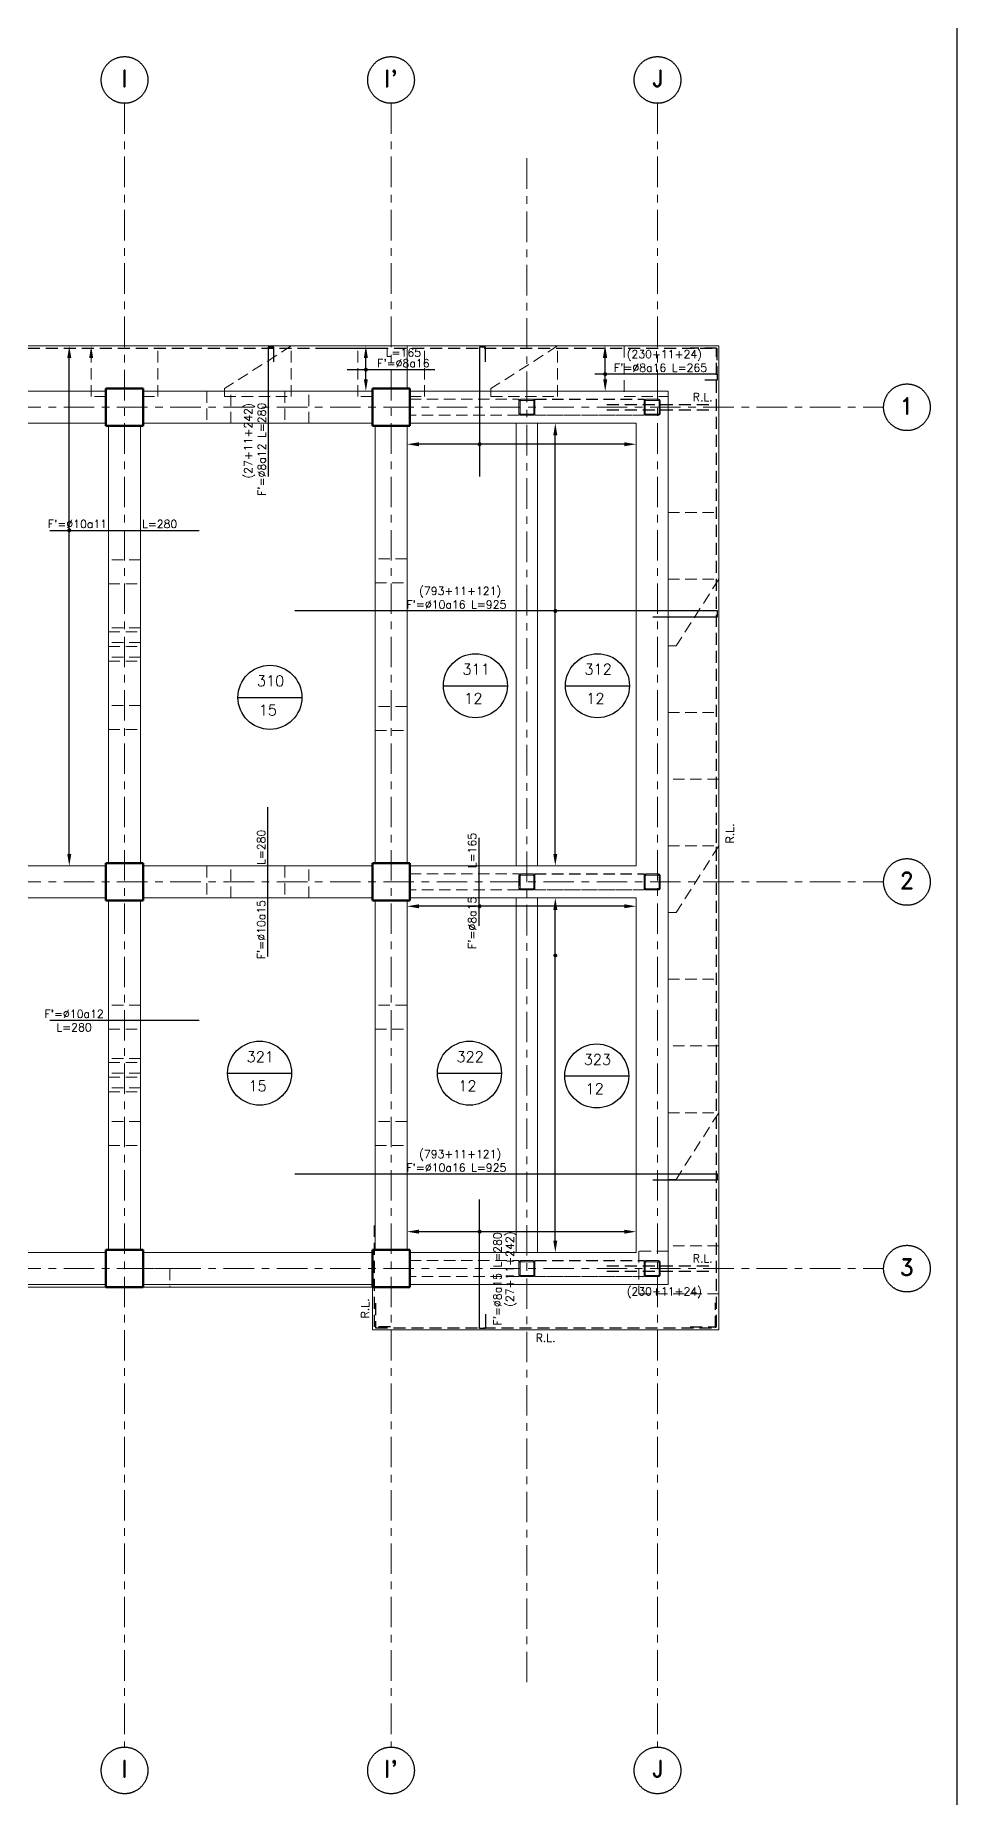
# Model space of a CAD drawing. Extents: x -4 to 6083, y -4 to 8624.
# Drawn here: x 4353 to 6083, y 1664 to 4968 of the extents above; entities that cross this region are included whole.
import ezdxf
from ezdxf.enums import TextEntityAlignment as Align
from ezdxf.xclip import XClip

# ---------------------------------------------------------------- set-up
doc = ezdxf.new("R2010")
doc.units = 0
doc.header["$LTSCALE"] = 45
doc.header["$MEASUREMENT"] = 0
doc.header["$XCLIPFRAME"] = 0
for name, pattern in [('2017_67-102$0$Grid Line', [2.2225, 1.27, -0.3175, 0.3175, -0.3175]), ('2017_67-102$0$RLE-PROYECCION', [0.71438, 0.47625, -0.23813]), ('DASHED', [0.75, 0.5, -0.25])]:
    doc.linetypes.add(name, pattern=pattern)
doc.layers.get('0').update_dxf_attribs({"linetype": 'CONTINUOUS'})
for name, color, linetype, lineweight in [('2017_67-102$0$RLE-EJE', 3, 'CONTINUOUS', 25), ('2017_67-102$0$RLE-EJES', 1, '2017_67-102$0$Grid Line', 9), ('2017_67-102$0$RLE-LOSA', 3, 'CONTINUOUS', 15), ('2017_67-102$0$RLE-PILAR', 3, 'CONTINUOUS', 50), ('2017_67-102$0$RLE-PROYECCION', 2, '2017_67-102$0$RLE-PROYECCION', 15), ('2017_67-102$0$RLE-VIGA', 3, 'CONTINUOUS', 15)]:
    doc.layers.add(name, color=color, linetype=linetype, lineweight=lineweight)
for name, color, linetype in [('fe', 7, 'CONTINUOUS'), ('RLA-FE', 7, 'CONTINUOUS'), ('RLA-FORMATO', 7, 'CONTINUOUS'), ('RLA-LOSAS', 3, 'CONTINUOUS'), ('RLA-TEXTOS-SM', 3, 'CONTINUOUS')]:
    doc.layers.add(name, color=color, linetype=linetype)
doc.styles.add('2017_67-102$0$ROMAND', font='romand', dxfattribs={"height": 31.5})
doc.styles.add('ROMAND', font='romand', dxfattribs={"height": 31.5})
doc.styles.add('ROMANS0', font='romans.shx')

# ---------------------------------------------------------------- blocks, each defined once
blk = doc.blocks.new('2017_67-102$0$RLA-VIGAS-CAJONES - V_M_ 300x300x5-397154-2º')
at = {"layer": '2017_67-102$0$RLE-PROYECCION'}
for p, q in [((2375.5, 424.7), (2580.5, 424.7)), ((2375.5, 395.7), (2580.5, 395.7))]:
    blk.add_line(p, q, dxfattribs=at)
blk = doc.blocks.new('2017_67-102$0$RLA-VIGAS-CAJONES - V_M_ 300x300x5-394662-2º')
at = {"layer": '2017_67-102$0$RLE-PROYECCION'}
for p, q in [((2375.5, -1190.3), (2580.5, -1190.3)), ((2375.5, -1219.3), (2580.5, -1219.3))]:
    blk.add_line(p, q, dxfattribs=at)
blk = doc.blocks.new('2017_67-102$0$RLA-VIGAS-CAJONES - V_M_ 300x300x5-438199-2º')
at = {"layer": '2017_67-102$0$RLE-PROYECCION'}
for p, q in [((2375.3, -465.3), (2580.5, -465.3)), ((2375.3, -494.3), (2580.5, -494.3))]:
    blk.add_line(p, q, dxfattribs=at)
blk = doc.blocks.new('2017_67-102')
at = {"layer": '2017_67-102$0$RLE-EJE'}
for centre in [(4534.97, 4874.08), (5034.97, 4874.08), (5534.97, 4874.08), (6002.98, 4260.35), (6002.98, 3370.35), (6002.98, 2645.33), (4534.97, 1704.58), (5034.97, 1704.58), (5534.97, 1704.58)]:
    blk.add_circle(centre, 43.75, dxfattribs=at)
at = {"layer": '2017_67-102$0$RLE-EJES'}
for p, q in [((4534.97, 4830.33), (4534.97, 1748.33)), ((5034.97, 4830.33), (5034.97, 1748.33)), ((5534.97, 4830.33), (5534.97, 1748.33)), ((5289.97, 4727.35), (5289.97, 1860.35)), ((120.23, 4260.35), (5959.23, 4260.35)), ((120.23, 3370.35), (5959.23, 3370.35)), ((120.23, 2645.33), (5959.23, 2645.33))]:
    blk.add_line(p, q, dxfattribs=at)
at = {"layer": '2017_67-102$0$RLE-LOSA'}
for p, q in [((499.97, 4375.33), (5064.97, 4375.33)), ((5064.97, 4375.33), (5064.97, 4295.33)), ((5064.97, 4375.33), (5649.96, 4375.33)), ((5649.96, 4375.33), (5649.96, 2530.33)), ((5064.97, 3405.35), (5064.97, 3405.33)), ((4499.97, 2610.33), (3569.97, 2610.33)), ((4999.97, 2610.35), (4569.97, 2610.35)), ((4999.97, 2610.33), (4999.97, 2530.33)), ((5649.96, 2530.33), (4999.97, 2530.33))]:
    blk.add_line(p, q, dxfattribs=at)
at = {"layer": '2017_67-102$0$RLE-PILAR'}
for p, q in [((4499.97, 4295.33), (4569.97, 4295.33)), ((4499.97, 4225.33), (4499.97, 4295.33)), ((4569.97, 4295.33), (4569.97, 4225.33)), ((4999.97, 4295.33), (5069.97, 4295.33)), ((4999.97, 4225.33), (4999.97, 4295.33)), ((5069.97, 4295.33), (5069.97, 4225.33)), ((4569.97, 4225.33), (4499.97, 4225.33)), ((5069.97, 4225.33), (4999.97, 4225.33)), ((4499.97, 3405.33), (4569.97, 3405.33)), ((4499.97, 3335.33), (4499.97, 3405.33)), ((4569.97, 3405.33), (4569.97, 3335.33)), ((4999.97, 3405.33), (5069.97, 3405.33)), ((4999.97, 3335.33), (4999.97, 3405.33)), ((5069.97, 3405.33), (5069.97, 3335.33)), ((4569.97, 3335.33), (4499.97, 3335.33)), ((5069.97, 3335.33), (4999.97, 3335.33)), ((4499.97, 2680.33), (4569.97, 2680.33)), ((4499.97, 2610.33), (4499.97, 2680.33)), ((4569.97, 2680.33), (4569.97, 2610.33)), ((4999.97, 2680.33), (5069.97, 2680.33)), ((4999.97, 2610.33), (4999.97, 2680.33)), ((5069.97, 2680.33), (5069.97, 2610.33)), ((4569.97, 2610.33), (4499.97, 2610.33)), ((5069.97, 2610.33), (4999.97, 2610.33))]:
    blk.add_line(p, q, dxfattribs=at)
at = {"layer": '2017_67-102$0$RLE-PROYECCION'}
for p, q in [((4689.13, 4290.35), (4689.13, 4230.35)), ((4734.13, 4230.35), (4734.13, 4290.35)), ((4835.8, 4290.35), (4835.8, 4230.35)), ((4880.8, 4230.35), (4880.8, 4290.35)), ((5069.97, 4275.35), (5274.97, 4275.35)), ((5274.97, 4274.35), (5274.97, 4246.35)), ((5274.97, 4249.35), (5274.97, 4271.35)), ((5274.97, 4271.35), (5274.97, 4249.35)), ((5276.97, 4271.35), (5276.97, 4249.35)), ((5276.97, 4249.35), (5276.97, 4271.35)), ((5278.97, 4275.35), (5300.97, 4275.35)), ((5300.97, 4275.35), (5278.97, 4275.35)), ((5300.97, 4273.35), (5278.97, 4273.35)), ((5278.97, 4273.35), (5300.97, 4273.35)), ((5302.97, 4249.35), (5302.97, 4271.35)), ((5302.97, 4271.35), (5302.97, 4249.35)), ((5304.97, 4275.35), (5509.96, 4275.35)), ((5304.97, 4274.35), (5304.97, 4246.35)), ((5304.97, 4246.35), (5304.97, 4274.35)), ((5304.97, 4246.35), (5304.97, 4274.35)), ((5304.97, 4274.35), (5304.97, 4246.35)), ((5304.97, 4271.35), (5304.97, 4249.35)), ((5304.97, 4249.35), (5304.97, 4271.35)), ((5509.96, 4246.35), (5509.96, 4274.35)), ((5509.96, 4274.35), (5509.96, 4246.35)), ((5509.96, 4274.35), (5509.96, 4246.35)), ((5509.96, 4246.35), (5509.96, 4274.35)), ((5509.96, 4249.35), (5509.96, 4271.35)), ((5509.96, 4271.35), (5509.96, 4249.35)), ((5511.96, 4271.35), (5511.96, 4249.35)), ((5511.96, 4249.35), (5511.96, 4271.35)), ((5513.96, 4275.35), (5535.96, 4275.35)), ((5535.96, 4275.35), (5513.96, 4275.35)), ((5535.96, 4273.35), (5513.96, 4273.35)), ((5513.96, 4273.35), (5535.96, 4273.35)), ((5537.96, 4249.35), (5537.96, 4271.35)), ((5537.96, 4271.35), (5537.96, 4249.35)), ((5539.96, 4271.35), (5539.96, 4249.35)), ((5539.96, 4249.35), (5539.96, 4271.35)), ((5274.97, 4245.35), (5069.97, 4245.35)), ((5278.97, 4247.35), (5300.97, 4247.35)), ((5300.97, 4247.35), (5278.97, 4247.35)), ((5300.97, 4245.35), (5278.97, 4245.35)), ((5278.97, 4245.35), (5300.97, 4245.35)), ((5509.96, 4245.35), (5304.97, 4245.35)), ((5513.96, 4247.35), (5535.96, 4247.35)), ((5535.96, 4247.35), (5513.96, 4247.35)), ((5535.96, 4245.35), (5513.96, 4245.35)), ((5513.96, 4245.35), (5535.96, 4245.35)), ((4564.97, 3974.51), (4504.97, 3974.51)), ((5064.97, 3976.18), (5004.97, 3976.18)), ((4504.97, 3929.51), (4564.97, 3929.51)), ((5004.97, 3931.18), (5064.97, 3931.18)), ((4564.97, 3846.6), (4504.97, 3846.6)), ((4504.97, 3839.1), (4564.97, 3839.1)), ((4564.97, 3819.1), (4504.97, 3819.1)), ((4504.97, 3811.6), (4564.97, 3811.6)), ((4564.97, 3791.6), (4504.97, 3791.6)), ((4504.97, 3784.1), (4564.97, 3784.1)), ((4564.97, 3701.18), (4504.97, 3701.18)), ((5064.97, 3699.51), (5004.97, 3699.51)), ((4504.97, 3656.18), (4564.97, 3656.18)), ((5004.97, 3654.51), (5064.97, 3654.51)), ((4689.13, 3400.35), (4689.13, 3340.35)), ((4734.13, 3340.35), (4734.13, 3400.35)), ((4835.8, 3400.35), (4835.8, 3340.35)), ((4880.8, 3340.35), (4880.8, 3400.35)), ((5069.97, 3385.35), (5275.15, 3385.35)), ((5274.97, 3381.34), (5274.97, 3381.35)), ((5274.97, 3381.35), (5274.97, 3359.35)), ((5274.97, 3359.34), (5274.97, 3381.34)), ((5275.15, 3384.35), (5275.15, 3356.35)), ((5276.97, 3359.35), (5276.97, 3381.35)), ((5276.97, 3381.34), (5276.97, 3359.34)), ((5300.97, 3385.35), (5278.97, 3385.35)), ((5278.97, 3385.34), (5300.97, 3385.34)), ((5278.97, 3383.35), (5300.97, 3383.35)), ((5300.97, 3383.34), (5278.97, 3383.34)), ((5302.97, 3381.35), (5302.97, 3359.35)), ((5302.97, 3359.34), (5302.97, 3381.34)), ((5304.78, 3385.35), (5509.97, 3385.35)), ((5304.78, 3384.35), (5304.78, 3356.35)), ((5304.78, 3356.35), (5304.78, 3384.35)), ((5304.78, 3356.35), (5304.78, 3384.35)), ((5304.78, 3384.35), (5304.78, 3356.35)), ((5304.97, 3381.35), (5304.97, 3381.34)), ((5304.97, 3359.35), (5304.97, 3381.35)), ((5304.97, 3381.34), (5304.97, 3359.34)), ((5509.96, 3381.33), (5509.96, 3381.35)), ((5509.96, 3381.35), (5509.96, 3359.35)), ((5509.96, 3359.33), (5509.96, 3381.33)), ((5509.97, 3356.35), (5509.97, 3384.35)), ((5509.97, 3384.35), (5509.97, 3356.35)), ((5509.97, 3384.35), (5509.97, 3356.35)), ((5509.97, 3356.35), (5509.97, 3384.35)), ((5511.96, 3359.35), (5511.96, 3381.35)), ((5511.96, 3381.33), (5511.96, 3359.33)), ((5535.96, 3385.35), (5513.96, 3385.35)), ((5513.96, 3385.33), (5535.96, 3385.33)), ((5513.96, 3383.35), (5535.96, 3383.35)), ((5535.96, 3383.33), (5513.96, 3383.33)), ((5537.96, 3381.35), (5537.96, 3359.35)), ((5537.96, 3359.33), (5537.96, 3381.33)), ((5539.96, 3381.35), (5539.96, 3381.33)), ((5539.96, 3359.35), (5539.96, 3381.35)), ((5539.96, 3381.33), (5539.96, 3359.33)), ((5275.15, 3355.35), (5069.97, 3355.35)), ((5300.97, 3357.35), (5278.97, 3357.35)), ((5278.97, 3357.34), (5300.97, 3357.34)), ((5278.97, 3355.35), (5300.97, 3355.35)), ((5300.97, 3355.34), (5278.97, 3355.34)), ((5509.97, 3355.35), (5304.78, 3355.35)), ((5535.96, 3357.35), (5513.96, 3357.35)), ((5513.96, 3357.33), (5535.96, 3357.33)), ((5513.96, 3355.35), (5535.96, 3355.35)), ((5535.96, 3355.33), (5513.96, 3355.33)), ((4564.97, 3139.51), (4504.97, 3139.51)), ((5064.97, 3139.51), (5004.97, 3139.51)), ((4504.97, 3094.51), (4564.97, 3094.51)), ((5004.97, 3094.51), (5064.97, 3094.51)), ((4564.97, 3039.09), (4504.97, 3039.09)), ((4504.97, 3031.59), (4564.97, 3031.59)), ((4564.97, 3011.59), (4504.97, 3011.59)), ((4504.97, 3004.09), (4564.97, 3004.09)), ((4564.97, 2984.09), (4504.97, 2984.09)), ((4504.97, 2976.59), (4564.97, 2976.59)), ((4564.97, 2921.17), (4504.97, 2921.17)), ((5064.97, 2921.17), (5004.97, 2921.17)), ((4504.97, 2876.17), (4564.97, 2876.17)), ((5004.97, 2876.17), (5064.97, 2876.17)), ((4569.97, 2610.33), (4569.97, 2645.35)), ((4569.97, 2645.35), (4619.97, 2645.33)), ((4619.97, 2645.33), (4619.97, 2610.33)), ((5069.97, 2660.35), (5274.97, 2660.35)), ((5274.97, 2659.35), (5274.97, 2631.35)), ((5274.97, 2659.35), (5274.97, 2631.35)), ((5274.97, 2634.34), (5274.97, 2656.34)), ((5274.97, 2656.33), (5274.97, 2634.33)), ((5276.97, 2656.34), (5276.97, 2634.34)), ((5276.97, 2634.33), (5276.97, 2656.33)), ((5278.97, 2660.34), (5300.97, 2660.34)), ((5300.97, 2660.33), (5278.97, 2660.33)), ((5300.97, 2658.34), (5278.97, 2658.34)), ((5278.97, 2658.33), (5300.97, 2658.33)), ((5302.97, 2634.34), (5302.97, 2656.34)), ((5302.97, 2656.33), (5302.97, 2634.33)), ((5304.97, 2660.35), (5509.97, 2660.35)), ((5304.97, 2659.35), (5304.97, 2631.35)), ((5304.97, 2631.35), (5304.97, 2659.35)), ((5304.97, 2631.35), (5304.97, 2659.35)), ((5304.97, 2659.35), (5304.97, 2631.35)), ((5304.97, 2656.34), (5304.97, 2634.34)), ((5304.97, 2634.33), (5304.97, 2656.33)), ((5509.96, 2634.33), (5509.96, 2656.33)), ((5509.96, 2656.33), (5509.96, 2634.33)), ((5509.97, 2631.35), (5509.97, 2659.35)), ((5509.97, 2659.35), (5509.97, 2631.35)), ((5509.97, 2659.35), (5509.97, 2631.35)), ((5509.97, 2631.35), (5509.97, 2659.35)), ((5511.96, 2656.33), (5511.96, 2634.33)), ((5511.96, 2634.33), (5511.96, 2656.33)), ((5513.96, 2660.33), (5535.96, 2660.33)), ((5535.96, 2660.33), (5513.96, 2660.33)), ((5535.96, 2658.33), (5513.96, 2658.33)), ((5513.96, 2658.33), (5535.96, 2658.33)), ((5537.96, 2634.33), (5537.96, 2656.33)), ((5537.96, 2656.33), (5537.96, 2634.33)), ((5539.96, 2656.33), (5539.96, 2634.33)), ((5539.96, 2634.33), (5539.96, 2656.33)), ((5274.97, 2630.35), (5069.97, 2630.35)), ((5274.97, 2634.33), (5274.97, 2634.34)), ((5278.97, 2632.34), (5300.97, 2632.34)), ((5300.97, 2632.33), (5278.97, 2632.33)), ((5300.97, 2630.34), (5278.97, 2630.34)), ((5278.97, 2630.33), (5300.97, 2630.33)), ((5304.97, 2634.34), (5304.97, 2634.33)), ((5509.97, 2630.35), (5304.97, 2630.35)), ((5513.96, 2632.33), (5535.96, 2632.33)), ((5535.96, 2632.33), (5513.96, 2632.33)), ((5535.96, 2630.33), (5513.96, 2630.33)), ((5513.96, 2630.33), (5535.96, 2630.33)), ((4569.97, 2610.33), (4619.97, 2610.33))]:
    blk.add_line(p, q, dxfattribs=at)
for points in [[(4499.97, 4280.33), (4472.47, 4280.33), (4472.47, 4375.33)], [(4569.97, 4280.33), (4597.47, 4280.33), (4597.47, 4375.33)], [(4999.97, 4280.33), (4972.47, 4280.33), (4972.47, 4375.33)], [(5069.97, 4280.33), (5097.47, 4280.33), (5097.47, 4375.33)], [(5472.47, 4375.33), (5472.51, 4280.33), (5554.97, 4280.33), (5554.96, 4062.83), (5649.96, 4062.83)], [(5649.98, 2687.83), (5554.96, 2687.83), (5554.93, 2678.35), (5499.97, 2678.35)], [(5499.97, 2678.35), (5499.97, 2598.35), (5649.98, 2598.35)]]:
    blk.add_lwpolyline(points, dxfattribs=at)
for points in [[(4722.49, 4295.26), (4722.49, 4280.29), (4847.49, 4280.29), (4847.49, 4375.26)], [(5222.49, 4295.3), (5222.49, 4280.33), (5347.49, 4280.33), (5347.49, 4375.3)], [(5554.96, 3937.83), (5649.96, 3937.83), (5569.97, 3812.82), (5554.97, 3812.82)], [(5554.97, 3687.82), (5649.97, 3687.82), (5649.97, 3562.83), (5554.97, 3562.83)], [(5554.96, 3437.81), (5649.96, 3437.81), (5569.97, 3312.8), (5554.97, 3312.8)], [(5554.96, 3187.82), (5649.98, 3187.82), (5649.98, 3062.83), (5554.96, 3062.83)], [(5554.96, 2937.79), (5649.96, 2937.79), (5569.97, 2812.79), (5554.97, 2812.79)]]:
    blk.add_lwpolyline(points, close=True, dxfattribs=at)
at = {"layer": '2017_67-102$0$RLE-PROYECCION', "flags": 128}
for points in [[(5274.97, 4275.35), (5274.97, 4275.33), (5274.97, 4275.27), (5274.97, 4275.18), (5274.97, 4275.05), (5274.97, 4274.9), (5274.97, 4274.73), (5274.97, 4274.54), (5274.97, 4274.35)], [(5304.97, 4275.35), (5304.97, 4275.33), (5304.97, 4275.27), (5304.97, 4275.18), (5304.97, 4275.05), (5304.97, 4274.9), (5304.97, 4274.73), (5304.97, 4274.54), (5304.97, 4274.35)], [(5304.97, 4274.35), (5304.97, 4274.54), (5304.97, 4274.73), (5304.97, 4274.9), (5304.97, 4275.05), (5304.97, 4275.18), (5304.97, 4275.27), (5304.97, 4275.33), (5304.97, 4275.35)], [(5304.97, 4274.85), (5304.97, 4274.84), (5304.97, 4274.81), (5304.97, 4274.76), (5304.97, 4274.7), (5304.97, 4274.62), (5304.97, 4274.54), (5304.97, 4274.44), (5304.97, 4274.35)], [(5304.97, 4274.35), (5304.97, 4274.44), (5304.97, 4274.54), (5304.97, 4274.62), (5304.97, 4274.7), (5304.97, 4274.76), (5304.97, 4274.81), (5304.97, 4274.84), (5304.97, 4274.85)], [(5509.96, 4274.35), (5509.96, 4274.54), (5509.96, 4274.73), (5509.96, 4274.9), (5509.96, 4275.05), (5509.96, 4275.18), (5509.96, 4275.27), (5509.96, 4275.33), (5509.96, 4275.35)], [(5509.96, 4275.35), (5509.96, 4275.33), (5509.96, 4275.27), (5509.96, 4275.18), (5509.96, 4275.05), (5509.96, 4274.9), (5509.96, 4274.73), (5509.96, 4274.54), (5509.96, 4274.35)], [(5509.96, 4274.35), (5509.96, 4274.44), (5509.96, 4274.54), (5509.96, 4274.62), (5509.96, 4274.7), (5509.96, 4274.76), (5509.96, 4274.81), (5509.96, 4274.84), (5509.96, 4274.85)], [(5509.96, 4274.85), (5509.96, 4274.84), (5509.96, 4274.81), (5509.96, 4274.76), (5509.96, 4274.7), (5509.96, 4274.62), (5509.96, 4274.54), (5509.96, 4274.44), (5509.96, 4274.35)], [(5274.97, 4246.35), (5274.97, 4246.15), (5274.97, 4245.96), (5274.97, 4245.79), (5274.97, 4245.64), (5274.97, 4245.51), (5274.97, 4245.42), (5274.97, 4245.37), (5274.97, 4245.35)], [(5304.97, 4246.35), (5304.97, 4246.15), (5304.97, 4245.96), (5304.97, 4245.79), (5304.97, 4245.64), (5304.97, 4245.51), (5304.97, 4245.42), (5304.97, 4245.37), (5304.97, 4245.35)], [(5304.97, 4245.35), (5304.97, 4245.37), (5304.97, 4245.42), (5304.97, 4245.51), (5304.97, 4245.64), (5304.97, 4245.79), (5304.97, 4245.96), (5304.97, 4246.15), (5304.97, 4246.35)], [(5304.97, 4245.85), (5304.97, 4245.86), (5304.97, 4245.88), (5304.97, 4245.93), (5304.97, 4245.99), (5304.97, 4246.07), (5304.97, 4246.15), (5304.97, 4246.25), (5304.97, 4246.35)], [(5304.97, 4246.35), (5304.97, 4246.25), (5304.97, 4246.15), (5304.97, 4246.07), (5304.97, 4245.99), (5304.97, 4245.93), (5304.97, 4245.88), (5304.97, 4245.86), (5304.97, 4245.85)], [(5509.96, 4245.35), (5509.96, 4245.37), (5509.96, 4245.42), (5509.96, 4245.51), (5509.96, 4245.64), (5509.96, 4245.79), (5509.96, 4245.96), (5509.96, 4246.15), (5509.96, 4246.35)], [(5509.96, 4246.35), (5509.96, 4246.15), (5509.96, 4245.96), (5509.96, 4245.79), (5509.96, 4245.64), (5509.96, 4245.51), (5509.96, 4245.42), (5509.96, 4245.37), (5509.96, 4245.35)], [(5509.96, 4246.35), (5509.96, 4246.25), (5509.96, 4246.15), (5509.96, 4246.07), (5509.96, 4245.99), (5509.96, 4245.93), (5509.96, 4245.88), (5509.96, 4245.86), (5509.96, 4245.85)], [(5509.96, 4245.85), (5509.96, 4245.86), (5509.96, 4245.88), (5509.96, 4245.93), (5509.96, 4245.99), (5509.96, 4246.07), (5509.96, 4246.15), (5509.96, 4246.25), (5509.96, 4246.35)], [(5275.15, 3385.35), (5275.15, 3385.33), (5275.15, 3385.27), (5275.15, 3385.18), (5275.15, 3385.05), (5275.15, 3384.9), (5275.15, 3384.73), (5275.15, 3384.54), (5275.15, 3384.35)], [(5304.78, 3385.35), (5304.78, 3385.33), (5304.78, 3385.27), (5304.78, 3385.18), (5304.78, 3385.05), (5304.78, 3384.9), (5304.78, 3384.73), (5304.78, 3384.54), (5304.78, 3384.35)], [(5304.78, 3384.35), (5304.78, 3384.54), (5304.78, 3384.73), (5304.78, 3384.9), (5304.78, 3385.05), (5304.78, 3385.18), (5304.78, 3385.27), (5304.78, 3385.33), (5304.78, 3385.35)], [(5304.78, 3384.85), (5304.78, 3384.84), (5304.78, 3384.81), (5304.78, 3384.76), (5304.78, 3384.7), (5304.78, 3384.62), (5304.78, 3384.54), (5304.78, 3384.44), (5304.78, 3384.35)], [(5304.78, 3384.35), (5304.78, 3384.44), (5304.78, 3384.54), (5304.78, 3384.62), (5304.78, 3384.7), (5304.78, 3384.76), (5304.78, 3384.81), (5304.78, 3384.84), (5304.78, 3384.85)], [(5509.97, 3384.35), (5509.97, 3384.54), (5509.97, 3384.73), (5509.97, 3384.9), (5509.97, 3385.05), (5509.97, 3385.18), (5509.97, 3385.27), (5509.97, 3385.33), (5509.97, 3385.35)], [(5509.97, 3385.35), (5509.97, 3385.33), (5509.97, 3385.27), (5509.97, 3385.18), (5509.97, 3385.05), (5509.97, 3384.9), (5509.97, 3384.73), (5509.97, 3384.54), (5509.97, 3384.35)], [(5509.97, 3384.35), (5509.97, 3384.44), (5509.97, 3384.54), (5509.97, 3384.62), (5509.97, 3384.7), (5509.97, 3384.76), (5509.97, 3384.81), (5509.97, 3384.84), (5509.97, 3384.85)], [(5509.97, 3384.85), (5509.97, 3384.84), (5509.97, 3384.81), (5509.97, 3384.76), (5509.97, 3384.7), (5509.97, 3384.62), (5509.97, 3384.54), (5509.97, 3384.44), (5509.97, 3384.35)], [(5275.15, 3356.35), (5275.15, 3356.15), (5275.15, 3355.96), (5275.15, 3355.79), (5275.15, 3355.64), (5275.15, 3355.51), (5275.15, 3355.42), (5275.15, 3355.37), (5275.15, 3355.35)], [(5304.78, 3356.35), (5304.78, 3356.15), (5304.78, 3355.96), (5304.78, 3355.79), (5304.78, 3355.64), (5304.78, 3355.51), (5304.78, 3355.42), (5304.78, 3355.37), (5304.78, 3355.35)], [(5304.78, 3355.35), (5304.78, 3355.37), (5304.78, 3355.42), (5304.78, 3355.51), (5304.78, 3355.64), (5304.78, 3355.79), (5304.78, 3355.96), (5304.78, 3356.15), (5304.78, 3356.35)], [(5304.78, 3355.85), (5304.78, 3355.86), (5304.78, 3355.88), (5304.78, 3355.93), (5304.78, 3355.99), (5304.78, 3356.07), (5304.78, 3356.15), (5304.78, 3356.25), (5304.78, 3356.35)], [(5304.78, 3356.35), (5304.78, 3356.25), (5304.78, 3356.15), (5304.78, 3356.07), (5304.78, 3355.99), (5304.78, 3355.93), (5304.78, 3355.88), (5304.78, 3355.86), (5304.78, 3355.85)], [(5509.97, 3355.35), (5509.97, 3355.37), (5509.97, 3355.42), (5509.97, 3355.51), (5509.97, 3355.64), (5509.97, 3355.79), (5509.97, 3355.96), (5509.97, 3356.15), (5509.97, 3356.35)], [(5509.97, 3356.35), (5509.97, 3356.15), (5509.97, 3355.96), (5509.97, 3355.79), (5509.97, 3355.64), (5509.97, 3355.51), (5509.97, 3355.42), (5509.97, 3355.37), (5509.97, 3355.35)], [(5509.97, 3356.35), (5509.97, 3356.25), (5509.97, 3356.15), (5509.97, 3356.07), (5509.97, 3355.99), (5509.97, 3355.93), (5509.97, 3355.88), (5509.97, 3355.86), (5509.97, 3355.85)], [(5509.97, 3355.85), (5509.97, 3355.86), (5509.97, 3355.88), (5509.97, 3355.93), (5509.97, 3355.99), (5509.97, 3356.07), (5509.97, 3356.15), (5509.97, 3356.25), (5509.97, 3356.35)], [(5274.97, 2660.35), (5274.97, 2660.33), (5274.97, 2660.27), (5274.97, 2660.18), (5274.97, 2660.05), (5274.97, 2659.9), (5274.97, 2659.73), (5274.97, 2659.54), (5274.97, 2659.35)], [(5304.97, 2660.35), (5304.97, 2660.33), (5304.97, 2660.27), (5304.97, 2660.18), (5304.97, 2660.05), (5304.97, 2659.9), (5304.97, 2659.73), (5304.97, 2659.54), (5304.97, 2659.35)], [(5304.97, 2659.35), (5304.97, 2659.54), (5304.97, 2659.73), (5304.97, 2659.9), (5304.97, 2660.05), (5304.97, 2660.18), (5304.97, 2660.27), (5304.97, 2660.33), (5304.97, 2660.35)], [(5304.97, 2659.85), (5304.97, 2659.84), (5304.97, 2659.81), (5304.97, 2659.76), (5304.97, 2659.7), (5304.97, 2659.62), (5304.97, 2659.54), (5304.97, 2659.44), (5304.97, 2659.35)], [(5304.97, 2659.35), (5304.97, 2659.44), (5304.97, 2659.54), (5304.97, 2659.62), (5304.97, 2659.7), (5304.97, 2659.76), (5304.97, 2659.81), (5304.97, 2659.84), (5304.97, 2659.85)], [(5509.97, 2659.35), (5509.97, 2659.54), (5509.97, 2659.73), (5509.97, 2659.9), (5509.97, 2660.05), (5509.97, 2660.18), (5509.97, 2660.27), (5509.97, 2660.33), (5509.97, 2660.35)], [(5509.97, 2660.35), (5509.97, 2660.33), (5509.97, 2660.27), (5509.97, 2660.18), (5509.97, 2660.05), (5509.97, 2659.9), (5509.97, 2659.73), (5509.97, 2659.54), (5509.97, 2659.35)], [(5509.97, 2659.35), (5509.97, 2659.44), (5509.97, 2659.54), (5509.97, 2659.62), (5509.97, 2659.7), (5509.97, 2659.76), (5509.97, 2659.81), (5509.97, 2659.84), (5509.97, 2659.85)], [(5509.97, 2659.85), (5509.97, 2659.84), (5509.97, 2659.81), (5509.97, 2659.76), (5509.97, 2659.7), (5509.97, 2659.62), (5509.97, 2659.54), (5509.97, 2659.44), (5509.97, 2659.35)], [(5274.97, 2631.35), (5274.97, 2631.15), (5274.97, 2630.96), (5274.97, 2630.79), (5274.97, 2630.64), (5274.97, 2630.51), (5274.97, 2630.42), (5274.97, 2630.37), (5274.97, 2630.35)], [(5304.97, 2631.35), (5304.97, 2631.15), (5304.97, 2630.96), (5304.97, 2630.79), (5304.97, 2630.64), (5304.97, 2630.51), (5304.97, 2630.42), (5304.97, 2630.37), (5304.97, 2630.35)], [(5304.97, 2630.35), (5304.97, 2630.37), (5304.97, 2630.42), (5304.97, 2630.51), (5304.97, 2630.64), (5304.97, 2630.79), (5304.97, 2630.96), (5304.97, 2631.15), (5304.97, 2631.35)], [(5304.97, 2630.85), (5304.97, 2630.86), (5304.97, 2630.88), (5304.97, 2630.93), (5304.97, 2630.99), (5304.97, 2631.07), (5304.97, 2631.15), (5304.97, 2631.25), (5304.97, 2631.35)], [(5304.97, 2631.35), (5304.97, 2631.25), (5304.97, 2631.15), (5304.97, 2631.07), (5304.97, 2630.99), (5304.97, 2630.93), (5304.97, 2630.88), (5304.97, 2630.86), (5304.97, 2630.85)], [(5509.97, 2630.35), (5509.97, 2630.37), (5509.97, 2630.42), (5509.97, 2630.51), (5509.97, 2630.64), (5509.97, 2630.79), (5509.97, 2630.96), (5509.97, 2631.15), (5509.97, 2631.35)], [(5509.97, 2631.35), (5509.97, 2631.15), (5509.97, 2630.96), (5509.97, 2630.79), (5509.97, 2630.64), (5509.97, 2630.51), (5509.97, 2630.42), (5509.97, 2630.37), (5509.97, 2630.35)], [(5509.97, 2631.35), (5509.97, 2631.25), (5509.97, 2631.15), (5509.97, 2631.07), (5509.97, 2630.99), (5509.97, 2630.93), (5509.97, 2630.88), (5509.97, 2630.86), (5509.97, 2630.85)], [(5509.97, 2630.85), (5509.97, 2630.86), (5509.97, 2630.88), (5509.97, 2630.93), (5509.97, 2630.99), (5509.97, 2631.07), (5509.97, 2631.15), (5509.97, 2631.25), (5509.97, 2631.35)]]:
    blk.add_lwpolyline(points, dxfattribs=at)
at = {"layer": '2017_67-102$0$RLE-PROYECCION'}
for centre, radius, start, end in [((5278.97, 4271.35), 4, 90, 180), ((5278.97, 4271.35), 4, 90, 180), ((5278.97, 4271.35), 2, 90, 180), ((5278.97, 4271.35), 2, 90, 180), ((5300.97, 4271.35), 4, 0, 90), ((5300.97, 4271.35), 4, 0, 90), ((5300.97, 4271.35), 2, 0, 90), ((5300.97, 4271.35), 2, 0, 90), ((5513.96, 4271.35), 4, 90, 180), ((5513.96, 4271.35), 4, 90, 180), ((5513.96, 4271.35), 2, 90, 180), ((5513.96, 4271.35), 2, 90, 180), ((5535.96, 4271.35), 4, 0, 90), ((5535.96, 4271.35), 4, 0, 90), ((5535.96, 4271.35), 2, 0, 90), ((5535.96, 4271.35), 2, 0, 90), ((5278.97, 4249.35), 4, 180, 270), ((5278.97, 4249.35), 4, 180, 270), ((5278.97, 4249.35), 2, 180, 270), ((5278.97, 4249.35), 2, 180, 270), ((5300.97, 4249.35), 4, 270, 0), ((5300.97, 4249.35), 2, 270, 0), ((5300.97, 4249.35), 4, 270, 0), ((5300.97, 4249.35), 2, 270, 0), ((5513.96, 4249.35), 4, 180, 270), ((5513.96, 4249.35), 4, 180, 270), ((5513.96, 4249.35), 2, 180, 270), ((5513.96, 4249.35), 2, 180, 270), ((5535.96, 4249.35), 4, 270, 0), ((5535.96, 4249.35), 2, 270, 0), ((5535.96, 4249.35), 4, 270, 0), ((5535.96, 4249.35), 2, 270, 0), ((5278.97, 3381.35), 4, 90.00049, 180.00049), ((5278.97, 3381.34), 4, 90.00049, 180.00049), ((5278.97, 3381.35), 2, 90.00049, 180.00049), ((5278.97, 3381.34), 2, 90.00049, 180.00049), ((5300.97, 3381.35), 4, 0.00049, 90.00049), ((5300.97, 3381.34), 4, 0.00049, 90.00049), ((5300.97, 3381.35), 2, 0.00049, 90.00049), ((5300.97, 3381.34), 2, 0.00049, 90.00049), ((5513.96, 3381.35), 4, 90, 180), ((5513.96, 3381.33), 4, 90, 180), ((5513.96, 3381.35), 2, 90, 180), ((5513.96, 3381.33), 2, 90, 180), ((5535.96, 3381.35), 4, 360, 90), ((5535.96, 3381.33), 4, 360, 90), ((5535.96, 3381.35), 2, 360, 90), ((5535.96, 3381.33), 2, 360, 90), ((5278.97, 3359.35), 4, 180.00049, 270.00049), ((5278.97, 3359.34), 4, 180.00049, 270.00049), ((5278.97, 3359.35), 2, 180.00049, 270.00049), ((5278.97, 3359.34), 2, 180.00049, 270.00049), ((5300.97, 3359.35), 4, 270.00049, 0.00049), ((5300.97, 3359.35), 2, 270.00049, 0.00049), ((5300.97, 3359.34), 4, 270.00049, 0.00049), ((5300.97, 3359.34), 2, 270.00049, 0.00049), ((5513.96, 3359.35), 4, 180, 270), ((5513.96, 3359.33), 4, 180, 270), ((5513.96, 3359.35), 2, 180, 270), ((5513.96, 3359.33), 2, 180, 270), ((5535.96, 3359.35), 4, 270, 0), ((5535.96, 3359.35), 2, 270, 0), ((5535.96, 3359.33), 4, 270, 0), ((5535.96, 3359.33), 2, 270, 0), ((5278.97, 2656.34), 4, 89.99903, 179.99903), ((5278.97, 2656.33), 4, 89.99903, 179.99903), ((5278.97, 2656.34), 2, 89.99903, 179.99903), ((5278.97, 2656.33), 2, 89.99903, 179.99903), ((5300.97, 2656.34), 4, 359.99903, 89.99903), ((5300.97, 2656.33), 4, 359.99903, 89.99903), ((5300.97, 2656.34), 2, 359.99903, 89.99903), ((5300.97, 2656.33), 2, 359.99903, 89.99903), ((5513.96, 2656.33), 4, 90, 180), ((5513.96, 2656.33), 4, 90, 180), ((5513.96, 2656.33), 2, 90, 180), ((5513.96, 2656.33), 2, 90, 180), ((5535.96, 2656.33), 4, 0, 90), ((5535.96, 2656.33), 4, 0, 90), ((5535.96, 2656.33), 2, 0, 90), ((5535.96, 2656.33), 2, 0, 90), ((5278.97, 2634.34), 4, 179.99903, 269.99903), ((5278.97, 2634.33), 4, 179.99903, 269.99903), ((5278.97, 2634.34), 2, 179.99903, 269.99903), ((5278.97, 2634.33), 2, 179.99903, 269.99903), ((5300.97, 2634.34), 4, 269.99903, 359.99903), ((5300.97, 2634.34), 2, 269.99903, 359.99903), ((5300.97, 2634.33), 4, 269.99903, 359.99903), ((5300.97, 2634.33), 2, 269.99903, 359.99903), ((5513.96, 2634.33), 4, 180, 270), ((5513.96, 2634.33), 4, 180, 270), ((5513.96, 2634.33), 2, 180, 270), ((5513.96, 2634.33), 2, 180, 270), ((5535.96, 2634.33), 4, 270, 0), ((5535.96, 2634.33), 2, 270, 0), ((5535.96, 2634.33), 4, 270, 0), ((5535.96, 2634.33), 2, 270, 0)]:
    blk.add_arc(centre, radius, start, end, dxfattribs=at)
at = {"layer": '2017_67-102$0$RLE-VIGA'}
for p, q in [((3569.97, 4290.35), (4499.97, 4290.35)), ((4569.97, 4290.35), (4999.97, 4290.35)), ((5069.97, 4290.35), (5494.96, 4290.35)), ((5494.96, 4290.35), (5554.96, 4290.35)), ((5554.96, 4290.35), (5554.96, 2615.33)), ((4064.97, 4230.35), (4499.97, 4230.35)), ((4569.97, 4230.35), (4999.97, 4230.35)), ((5069.97, 4230.35), (5494.96, 4230.35)), ((5269.97, 4230.35), (5269.97, 3400.35)), ((5309.97, 4230.35), (5309.97, 3400.35)), ((5494.96, 4230.35), (5494.96, 3400.34)), ((4504.97, 4225.33), (4504.97, 3405.35)), ((4564.97, 4225.33), (4564.97, 3405.35)), ((5004.97, 4225.33), (5004.97, 3405.35)), ((5064.97, 4225.33), (5064.97, 3405.35)), ((4564.97, 3405.35), (4504.97, 3405.35)), ((5064.97, 3405.35), (5004.97, 3405.35)), ((4064.97, 3400.35), (4499.97, 3400.35)), ((4569.97, 3400.35), (4999.97, 3400.35)), ((5069.97, 3400.35), (5309.97, 3400.35)), ((5309.97, 3400.34), (5494.96, 3400.34)), ((4064.97, 3340.35), (4499.97, 3340.35)), ((4569.97, 3340.35), (4999.97, 3340.35)), ((5069.97, 3340.35), (5309.97, 3340.35)), ((5269.97, 3340.35), (5269.97, 2675.34)), ((5309.97, 3340.34), (5494.96, 3340.34)), ((5309.97, 3340.34), (5309.97, 2675.34)), ((5494.96, 3340.34), (5494.96, 2675.33)), ((4504.97, 3335.33), (4504.97, 2680.33)), ((4564.97, 3335.33), (4564.97, 2680.33)), ((5004.97, 3335.33), (5004.97, 2680.33)), ((5064.97, 3335.33), (5064.97, 2680.33)), ((4064.97, 2675.35), (4499.97, 2675.35)), ((4569.97, 2675.35), (4619.97, 2675.35)), ((4619.97, 2675.35), (4999.97, 2675.35)), ((5069.97, 2675.34), (5494.96, 2675.33)), ((3569.97, 2615.35), (4499.97, 2615.35)), ((4569.97, 2615.35), (4619.97, 2615.35)), ((4619.97, 2615.35), (4999.97, 2615.35)), ((5069.97, 2615.34), (5494.96, 2615.33)), ((5554.96, 2615.33), (5494.96, 2615.33))]:
    blk.add_line(p, q, dxfattribs=at)
at = {"layer": '2017_67-102$0$RLE-PROYECCION'}
for name in ['2017_67-102$0$RLA-VIGAS-CAJONES - V_M_ 300x300x5-397154-2º', '2017_67-102$0$RLA-VIGAS-CAJONES - V_M_ 300x300x5-438199-2º', '2017_67-102$0$RLA-VIGAS-CAJONES - V_M_ 300x300x5-394662-2º']:
    blk.add_blockref(name, (2929.49, 3850.15), dxfattribs=at)
at = {"layer": '2017_67-102$0$RLE-EJE', "color": 5, "char_height": 31.25, "width": 1, "attachment_point": 2, "line_spacing_factor": 0.941778, "style": '2017_67-102$0$ROMAND'}
for s, insert in [('I', (4534.98, 4892.4)), ("I'", (5034.98, 4892.4)), ('J', (5534.98, 4892.4)), ('1', (6002.79, 4278.48)), ('2', (6002.79, 3388.48)), ('3', (6002.79, 2663.46)), ('I', (4534.98, 1722.9)), ("I'", (5034.98, 1722.9)), ('J', (5534.98, 1722.9))]:
    blk.add_mtext(s, dxfattribs=dict(at, insert=insert))

msp = doc.modelspace()

# ---------------------------------------------------------------- linework, layer by layer
at = {"layer": 'fe', "color": 4, "linetype": 'DASHED'}
for points in [[(4001.98, 4381.59), (5001.98, 4381.59)], [(4891.98, 4381.59), (5631.98, 4381.59), (5631.98, 4331.59)], [(5631.97, 3386.59), (5631.97, 4381.59), (5581.97, 4381.59)], [(5425.97, 4275.6), (5625.97, 4275.6)], [(5425.97, 4265.6), (5625.97, 4265.6)], [(5581.97, 2546.59), (5631.97, 2546.59), (5631.97, 3496.59)], [(5019.98, 2546.59), (4989.98, 2546.59), (4989.98, 2736.59)], [(5425.97, 2660.59), (5625.97, 2660.59)], [(5425.97, 2650.59), (5625.97, 2650.59)], [(4991.98, 2590.59), (4991.98, 2544.59), (5629.98, 2544.59), (5629.98, 2591.59)]]:
    msp.add_lwpolyline(points, dxfattribs=at)
at = {"layer": 'fe', "color": 1}
for points in [[(4417.27, 3433.1), (4417.27, 4363.09)], [(4973.76, 4323.1), (4973.76, 4363.09)], [(5422.87, 4323.1), (5422.87, 4363.09)], [(5458.47, 4201.26), (5073.48, 4201.26)], [(5329.22, 3433.1), (5329.22, 4218.1)], [(5458.47, 3335.06), (5073.48, 3335.06)], [(5329.21, 2708.09), (5329.22, 3328.1)], [(5458.47, 2724.92), (5073.48, 2724.92)]]:
    msp.add_lwpolyline(points, dxfattribs=at)
at = {"layer": 'fe', "const_width": 3.75}
for points in [[(4971.89, 4341.14, 1), (4975.64, 4341.14, 1)], [(5420.99, 4332.77, 1), (5424.74, 4332.77, 1)], [(5185.25, 4201.26, 1), (5189, 4201.26, 1)], [(4417.27, 4041.69, 1), (4417.27, 4037.94, 1)], [(5327.35, 3888.74, 1), (5331.1, 3888.74, 1)], [(5185.25, 3335.06, 1), (5189, 3335.06, 1)], [(5327.35, 3242.77, 1), (5331.1, 3242.77, 1)], [(5185.25, 2724.92, -1), (5189, 2724.92, -1)]]:
    msp.add_lwpolyline(points, format="xyb", close=True, dxfattribs=at)
at = {"layer": 'fe', "color": 2}
for points in [[(4413.52, 4363.09), (4417.27, 4385.59), (4421.02, 4363.09)], [(4454.57, 4363.09), (4458.32, 4385.59), (4462.07, 4363.09)], [(4970.01, 4363.09), (4973.76, 4385.59), (4977.51, 4363.09)], [(5418.55, 4363.09), (5422.3, 4385.59), (5426.05, 4363.09)], [(5419.12, 4363.09), (5422.87, 4385.59), (5426.62, 4363.09)], [(4970.01, 4323.1), (4973.76, 4300.6), (4977.51, 4323.1)], [(5419.12, 4323.1), (5422.87, 4300.6), (5426.62, 4323.1)], [(5325.47, 4218.1), (5329.22, 4240.6), (5332.97, 4218.1)], [(5073.48, 4197.51), (5050.98, 4201.26), (5073.48, 4205.01)], [(5458.47, 4197.51), (5480.97, 4201.26), (5458.47, 4205.01)], [(4413.52, 3433.1), (4417.27, 3410.6), (4421.02, 3433.1)], [(5325.47, 3433.1), (5329.22, 3410.6), (5332.97, 3433.1)], [(5073.48, 3331.31), (5050.98, 3335.06), (5073.48, 3338.81)], [(5325.47, 3328.1), (5329.22, 3350.6), (5332.97, 3328.1)], [(5458.47, 3331.31), (5480.97, 3335.06), (5458.47, 3338.81)], [(5073.48, 2728.67), (5050.98, 2724.92), (5073.48, 2721.17)], [(5458.47, 2728.67), (5480.97, 2724.92), (5458.47, 2721.17)], [(5325.46, 2708.09), (5329.21, 2685.59), (5332.96, 2708.09)]]:
    msp.add_solid(points, dxfattribs=at)
at = {"layer": 'RLA-FE'}
for points in [[(4801.28, 4356.09), (4801.28, 4383.09), (4790.28, 4383.09), (4790.28, 4141.09)], [(5198.13, 4356.09), (5198.13, 4383.09), (5187.13, 4383.09), (5187.13, 4141.09)], [(4938.48, 4341.14), (5103.48, 4341.14)], [(5609.47, 4321.77), (5633.47, 4321.77), (5633.47, 4332.77), (5403.47, 4332.77)], [(4380.98, 4039.81), (4660.98, 4039.81)], [(5512.47, 3877.74), (5633.47, 3877.74), (5633.47, 3888.74), (4840.47, 3888.74)], [(4789.51, 3240.6), (4789.51, 3520.6)], [(5186.65, 3298.1), (5186.65, 3463.1)], [(4380.98, 3121.18), (4660.98, 3121.18)], [(5512.47, 2821.96), (5633.47, 2821.96), (5633.47, 2832.96), (4840.47, 2832.96)], [(5198.13, 2570.09), (5198.13, 2543.09), (5187.13, 2543.09), (5187.13, 2785.09)]]:
    msp.add_lwpolyline(points, dxfattribs=at)
at = {"layer": 'RLA-FORMATO', "color": 6, "linetype": 'Continuous'}
msp.add_line((6082.5, 8617.5), (6082.5, 0), dxfattribs=at)
at = {"layer": 'RLA-LOSAS'}
for p, q in [((5119.35, 3748.6), (5239.35, 3748.6)), ((5348.33, 3748.6), (5468.33, 3748.6)), ((4733.65, 3726.78), (4853.65, 3726.78)), ((4714.39, 3022.12), (4834.39, 3022.12)), ((5108.15, 3022.12), (5228.15, 3022.12)), ((5347, 3016.96), (5467, 3016.96))]:
    msp.add_line(p, q, dxfattribs=at)
for centre in [(5179.35, 3748.6), (5408.33, 3748.6), (4793.65, 3726.78), (4774.39, 3022.12), (5168.15, 3022.12), (5407, 3016.96)]:
    msp.add_circle(centre, 60, dxfattribs=at)

# ---------------------------------------------------------------- block references
ref = msp.add_blockref('2017_67-102', (-13.99, 10.26))
XClip(ref).set_block_clipping_path([(14.5644953474, 2175.2416421417), (482.9385767728, 2175.2416421417), (482.9385767728, 1642.8616825938), (5714.4048609137, 1642.8616825938), (5714.4048609137, 2568.7180280071), (6062.0442981497, 2568.7180280071), (6062.0442981497, 4458.0592067316), (5609.5070128143, 4458.0592067316), (5609.5070128143, 4934.7500905469), (454.278328456, 4934.7500905469), (454.278328456, 4333.7263178248), (26.1491284296, 4333.7263178248), (26.1491284296, 2175.4181742035)])

# ---------------------------------------------------------------- texts
at = {"layer": 'fe', "color": 4, "linetype": 'DASHED', "style": 'ROMANS0'}
for p in [(5605.88, 4282.18), (5605.88, 2667.16)]:
    msp.add_text('R.L.', height=15, dxfattribs=at).set_placement(p, align=Align.CENTER)
for rotation, p in [(90, (5664.42, 3471.49)), (90, (4979.69, 2580.9)), (360, (5310.98, 2518.25))]:
    msp.add_text('R.L.', height=15, rotation=rotation, dxfattribs=at).set_placement(p, align=Align.CENTER)
at = {"layer": 'RLA-LOSAS', "char_height": 20, "width": 1, "attachment_point": 2, "line_spacing_factor": 0.941778, "style": 'ROMAND'}
for s, insert in [('310', (4794.92, 3767.57)), ('311', (5180.62, 3789.39)), ('312', (5409.6, 3789.39)), ('12', (5175.5, 3734.65)), ('12', (5404.47, 3734.65)), ('15', (4789.79, 3712.83)), ('321', (4775.66, 3062.91)), ('322', (5169.42, 3062.91)), ('323', (5408.27, 3057.75)), ('15', (4770.53, 3008.17)), ('12', (5164.3, 3008.17)), ('12', (5403.14, 3003.01))]:
    msp.add_mtext(s, dxfattribs=dict(at, insert=insert))
at = {"layer": 'RLA-TEXTOS-SM', "style": 'ROMANS0'}
for s, p in [('L=165', (5044.25, 4361.11)), ("F'=%%C8a16", (5044.08, 4341.14)), ("F'=%%C10a11     L=280", (4498.48, 4039.81)), ("F'=%%C10a12", (4426.28, 3121.18)), ('L=280', (4426.28, 3096.02))]:
    msp.add_text(s, height=15, dxfattribs=at).set_placement(p, align=Align.BOTTOM_CENTER)
for s, p in [('(230+11+24)', (5463.09, 4358.24)), ("F'=%%C8a16 L=265", (5439.2, 4332.77)), ('(793+11+121)', (5073.63, 3914.21)), ("F'=%%C10a16 L=925", (5049.73, 3888.74)), ('(793+11+121)', (5073.63, 2858.42)), ("F'=%%C10a16 L=925", (5049.73, 2832.96)), ('(230+11+24)', (5463.09, 2601.04))]:
    msp.add_text(s, height=15, dxfattribs=at).set_placement(p, align=Align.BOTTOM_LEFT)
for s, p in [('(27+11+242)', (4764.82, 4136.8)), ("F'=%%C8a12 L=280", (4790.28, 4104.39)), ("F'=%%C8a15 L=280", (5232.63, 2548.91)), ('(27+11+242)', (5255.76, 2583.89))]:
    msp.add_text(s, height=15, rotation=90, dxfattribs=at).set_placement(p, align=Align.BOTTOM_LEFT)
for s, p in [("F'=%%C10a15     L=280", (4789.51, 3357.1)), ("F'=%%C8a15    L=165", (5185.13, 3363.71))]:
    msp.add_text(s, height=15, rotation=90, dxfattribs=at).set_placement(p, align=Align.BOTTOM_CENTER)

doc.saveas('drawing.dxf')
